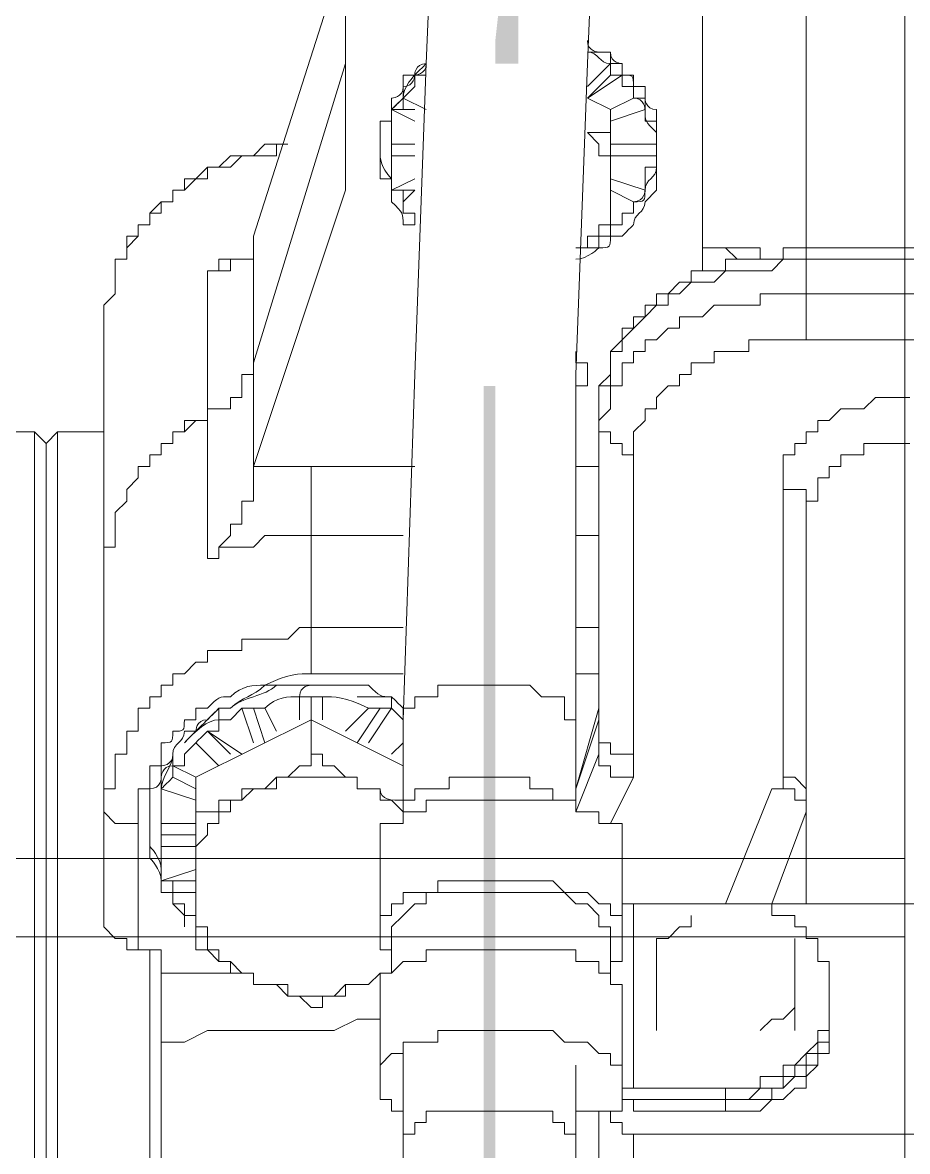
# Model space of a CAD drawing. Header units: millimetres. Extents: x 25083 to 52777, y 24772 to 45779.
# Drawn here: x 49221.9 to 49250.43, y 36919.01 to 36955.42 of the extents above; entities that cross this region are included whole.
import ezdxf

# ---------------------------------------------------------------- set-up
doc = ezdxf.new("R2010")
doc.units = ezdxf.units.MM
doc.layers.add('小车', color=7, linetype='Continuous')
doc.styles.get("Standard").update_dxf_attribs({"font": ''})
doc.styles.get('Standard').set_extended_font_data('SimSun')
doc.dimstyles.new('15', dxfattribs={"dimtxt": 15, "dimasz": 10, "dimexe": 2, "dimexo": 1, "dimgap": 1, "dimtad": 1, "dimdsep": 46, "dimtxsty": 'Standard', "dimcen": 2.5, "dimadec": 0, "dimazin": 0, "dimtfac": 1, "dimtmove": 2, "dimatfit": 3, "dimfxl": 1, "dimtolj": 1, "dimarcsym": 0})

# ---------------------------------------------------------------- blocks, each defined once
blk = doc.blocks.new('zw$D2F4')
h = blk.add_hatch(color=7)
edge = h.paths.add_edge_path(flags=0)
edge.add_spline(control_points=[(347.221, 1052.431), (347.221, 1052.431), (347.221, 1063.201), (347.221, 1063.201), (347.221, 1063.201), (346.849, 1063.201), (346.849, 1063.201), (346.849, 1063.201), (346.849, 1052.431), (346.849, 1052.431), (346.849, 1052.431), (347.221, 1052.431), (347.221, 1052.431), (347.221, 1052.431), (347.221, 1052.431), (347.221, 1052.431)], knot_values=[0, 0, 0, 0, 1, 1, 1, 2, 2, 2, 3, 3, 3, 4, 4, 4, 5, 5, 5, 5], degree=3, periodic=0)
edge = h.paths.add_edge_path(flags=0)
edge.add_spline(control_points=[(347.963, 1073.599), (347.963, 1073.599), (347.963, 1077.684), (347.963, 1077.684), (347.963, 1077.684), (348.335, 1082.883), (348.335, 1082.883), (348.335, 1082.883), (348.335, 1087.711), (348.335, 1087.711), (348.335, 1087.711), (348.706, 1092.167), (348.706, 1092.167), (348.706, 1092.167), (348.706, 1095.88), (348.706, 1095.88), (348.706, 1095.88), (349.077, 1098.851), (349.077, 1098.851), (349.077, 1098.851), (349.077, 1101.451), (349.077, 1101.451), (349.077, 1101.451), (348.335, 1101.451), (348.335, 1101.451), (348.335, 1101.451), (348.335, 1098.851), (348.335, 1098.851), (348.335, 1098.851), (348.335, 1098.851), (348.335, 1098.851), (348.335, 1098.851), (348.335, 1092.167), (348.335, 1092.167), (348.335, 1092.167), (347.963, 1087.711), (347.963, 1087.711), (347.963, 1087.711), (347.592, 1082.883), (347.592, 1082.883), (347.592, 1082.883), (347.592, 1077.684), (347.592, 1077.684), (347.592, 1077.684), (347.221, 1074.342), (347.221, 1074.342), (347.221, 1074.342), (347.221, 1073.599), (347.221, 1073.599), (347.221, 1073.599), (347.963, 1073.599), (347.963, 1073.599), (347.963, 1073.599), (347.963, 1073.599), (347.963, 1073.599)], knot_values=[0, 0, 0, 0, 1, 1, 1, 2, 2, 2, 3, 3, 3, 4, 4, 4, 5, 5, 5, 6, 6, 6, 7, 7, 7, 8, 8, 8, 9, 9, 9, 10, 10, 10, 11, 11, 11, 12, 12, 12, 13, 13, 13, 14, 14, 14, 15, 15, 15, 16, 16, 16, 17, 17, 17, 18, 18, 18, 18], degree=3, periodic=0)
h = blk.add_hatch(color=7)
h.dxf.hatch_style = 2
h.paths.add_polyline_path([(347.221, 1049.461), (347.221, 1052.431), (346.849, 1052.431), (346.849, 1049.461)])
h = blk.add_hatch(color=7)
h.dxf.hatch_style = 2
h.paths.add_polyline_path([(347.221, 1042.033), (347.221, 1049.461), (346.849, 1049.461), (346.849, 1042.033)])
h = blk.add_hatch(color=7)
h.dxf.hatch_style = 2
h.paths.add_polyline_path([(347.221, 1038.691), (347.221, 1042.033), (346.849, 1042.033), (346.849, 1038.691)])
h = blk.add_hatch(color=7)
edge = h.paths.add_edge_path(flags=0)
edge.add_spline(control_points=[(347.221, 991.9), (347.221, 991.9), (347.221, 1002.669), (347.221, 1002.669), (347.221, 1002.669), (346.849, 1002.669), (346.849, 1002.669), (346.849, 1002.669), (346.849, 991.9), (346.849, 991.9), (346.849, 991.9), (347.221, 991.9), (347.221, 991.9), (347.221, 991.9), (347.221, 991.9), (347.221, 991.9)], knot_values=[0, 0, 0, 0, 1, 1, 1, 2, 2, 2, 3, 3, 3, 4, 4, 4, 5, 5, 5, 5], degree=3, periodic=0)
edge = h.paths.add_edge_path(flags=0)
edge.add_spline(control_points=[(347.221, 1013.439), (347.221, 1013.439), (347.221, 1038.691), (347.221, 1038.691), (347.221, 1038.691), (346.849, 1038.691), (346.849, 1038.691), (346.849, 1038.691), (346.849, 1013.439), (346.849, 1013.439), (346.849, 1013.439), (347.221, 1013.439), (347.221, 1013.439), (347.221, 1013.439), (347.221, 1013.439), (347.221, 1013.439)], knot_values=[0, 0, 0, 0, 1, 1, 1, 2, 2, 2, 3, 3, 3, 4, 4, 4, 5, 5, 5, 5], degree=3, periodic=0)
at = {"color": 7, "lineweight": 5}
for points in [[(346.107, 1101.451), (345.735, 1096.252), (345.735, 1089.939), (345.364, 1082.511), (344.993, 1073.599), (344.621, 1063.572), (344.25, 1052.431)], [(349.82, 1052.431), (349.82, 1063.572), (350.192, 1073.599), (350.563, 1082.511), (350.934, 1089.939), (351.306, 1096.252), (351.306, 1101.451)], [(342.393, 1096.623), (342.393, 1069.514)], [(353.905, 1067.657), (353.905, 1080.283)], [(357.247, 1078.798), (357.247, 1064.686)], [(342.393, 1077.312), (339.422, 1068.028)], [(350.934, 1073.97), (350.934, 1073.599), (351.306, 1073.599), (351.306, 1073.227)], [(342.393, 1073.599), (339.422, 1063.944)], [(350.934, 1073.599), (350.192, 1072.856)], [(344.25, 1072.485), (344.621, 1072.856), (344.621, 1073.227), (344.993, 1073.227)], [(350.192, 1072.485), (351.306, 1073.227)], [(350.934, 1073.227), (350.192, 1072.485)], [(351.306, 1073.227), (351.677, 1073.227), (351.677, 1072.856)], [(351.306, 1073.227), (351.306, 1072.856), (351.677, 1072.856), (351.677, 1072.485)], [(351.306, 1073.227), (351.677, 1073.227), (351.677, 1072.856)], [(344.25, 1072.856), (344.25, 1072.485)], [(344.25, 1072.856), (344.25, 1072.485)], [(351.677, 1072.856), (351.677, 1072.485), (352.048, 1072.485), (352.048, 1072.113)], [(351.677, 1072.856), (351.677, 1072.485), (352.048, 1072.485), (352.048, 1072.113)], [(344.993, 1072.113), (344.25, 1072.485)], [(350.192, 1072.485), (350.934, 1072.113)], [(351.677, 1072.485), (350.934, 1072.113)], [(352.42, 1071.371), (352.42, 1071.742), (352.048, 1071.742), (352.048, 1072.485)], [(343.878, 1072.113), (343.878, 1071.742), (343.507, 1071.742), (343.507, 1070.628)], [(343.878, 1072.113), (344.621, 1071.742)], [(344.25, 1072.113), (344.621, 1072.113)], [(350.934, 1068.028), (350.934, 1072.113)], [(350.934, 1071.742), (352.048, 1072.113)], [(352.048, 1072.113), (350.934, 1071.742)], [(352.42, 1070.628), (352.42, 1072.113)], [(350.192, 1071.371), (350.563, 1070.999), (350.563, 1070.628), (350.934, 1070.628), (350.934, 1069.885), (350.934, 1069.514)], [(350.192, 1071.371), (350.934, 1071.371), (350.934, 1070.999)], [(340.536, 1070.999), (339.793, 1070.999), (339.422, 1070.628), (338.679, 1070.628), (338.308, 1070.257), (337.937, 1070.257), (337.565, 1069.885), (337.194, 1069.885), (337.194, 1069.514), (336.823, 1069.514), (336.823, 1069.143), (336.451, 1069.143), (336.08, 1068.771), (336.08, 1068.4), (335.709, 1068.4), (335.709, 1068.028), (335.337, 1068.028), (335.337, 1067.286), (334.966, 1067.286), (334.966, 1066.172), (334.594, 1065.8), (334.594, 1065.058)], [(340.536, 1070.999), (340.165, 1070.999), (340.165, 1070.628), (339.051, 1070.628), (338.679, 1070.257), (337.937, 1070.257), (337.937, 1069.885), (337.565, 1069.885), (337.194, 1069.514), (336.823, 1069.514), (336.823, 1069.143), (336.451, 1069.143), (336.451, 1068.771), (336.08, 1068.771), (336.08, 1068.4), (335.709, 1068.4), (335.709, 1068.028), (335.337, 1067.657), (335.337, 1067.286), (334.966, 1067.286), (334.966, 1066.172), (334.594, 1065.8), (334.594, 1065.058)], [(344.621, 1070.999), (343.878, 1070.999)], [(350.934, 1070.999), (352.42, 1070.999)], [(343.507, 1070.628), (343.507, 1069.885), (343.878, 1069.885), (343.878, 1069.514)], [(344.621, 1070.628), (343.878, 1070.628)], [(343.878, 1070.628), (344.621, 1070.628)], [(350.934, 1070.628), (352.42, 1070.628)], [(352.42, 1070.628), (350.934, 1070.628)], [(352.42, 1070.628), (352.42, 1070.257), (352.048, 1070.257), (352.048, 1069.514)], [(352.048, 1069.143), (352.42, 1069.514), (352.42, 1070.628)], [(344.621, 1069.885), (343.878, 1069.514)], [(352.048, 1069.514), (350.934, 1069.885)], [(352.048, 1069.514), (350.934, 1069.885)], [(339.422, 1060.601), (342.393, 1069.514)], [(344.25, 1069.143), (344.621, 1069.514)], [(344.25, 1069.514), (344.621, 1069.514)], [(350.934, 1069.514), (350.934, 1068.4), (350.563, 1068.4), (350.563, 1068.028), (350.192, 1068.028), (350.192, 1067.657), (349.82, 1067.657)], [(350.934, 1069.514), (351.677, 1069.143)], [(344.621, 1068.4), (344.621, 1068.771), (344.25, 1068.771), (344.25, 1069.143)], [(351.677, 1069.143), (351.677, 1068.771), (351.306, 1068.771), (351.306, 1068.4)], [(351.306, 1068.4), (350.934, 1068.4)], [(339.422, 1068.028), (339.422, 1067.657)], [(349.82, 1067.657), (350.563, 1067.657), (350.563, 1068.028), (350.934, 1068.028)], [(350.934, 1068.028), (350.563, 1068.028), (350.563, 1067.657), (350.192, 1067.657)], [(339.422, 1067.657), (339.422, 1067.286), (338.679, 1067.286), (338.679, 1066.914)], [(339.422, 1067.657), (339.422, 1060.23)], [(357.247, 1067.657), (356.505, 1067.657), (356.505, 1067.286), (354.648, 1067.286), (354.648, 1066.914), (353.534, 1066.914), (353.534, 1066.543), (353.162, 1066.543), (352.791, 1066.172), (352.42, 1066.172), (352.42, 1065.8), (352.048, 1065.8), (352.048, 1065.429), (351.677, 1065.429), (351.677, 1065.058), (351.306, 1065.058), (351.306, 1064.686), (350.934, 1064.315), (350.934, 1063.572), (350.563, 1063.201), (350.563, 1062.829)], [(353.905, 1067.657), (353.905, 1066.914)], [(353.905, 1067.657), (354.648, 1067.657), (355.019, 1067.286), (355.391, 1067.286)], [(353.905, 1067.657), (355.762, 1067.657), (355.762, 1067.286), (356.133, 1067.286)], [(357.247, 1067.657), (363.56, 1067.657)], [(337.937, 1066.914), (338.308, 1066.914), (338.308, 1067.286), (339.051, 1067.286)], [(357.247, 1067.286), (356.505, 1067.286), (356.133, 1066.914), (354.648, 1066.914), (354.276, 1066.543), (353.534, 1066.543), (353.162, 1066.172), (352.791, 1066.172), (352.791, 1065.8), (352.42, 1065.8), (352.048, 1065.429), (351.306, 1064.686), (351.306, 1064.315), (350.934, 1064.315), (350.934, 1063.201), (350.563, 1063.201), (350.563, 1062.829)], [(363.56, 1067.286), (357.247, 1067.286)], [(337.937, 1066.914), (337.937, 1057.63)], [(338.679, 1066.914), (337.937, 1066.914)], [(350.934, 1062.829), (350.934, 1063.201), (351.306, 1063.201), (351.306, 1063.944), (351.677, 1063.944), (351.677, 1064.315), (352.048, 1064.315), (352.048, 1064.686), (352.42, 1064.686), (352.791, 1065.058), (353.162, 1065.058), (353.162, 1065.429), (353.905, 1065.429), (354.276, 1065.8), (355.762, 1065.8), (355.762, 1066.172), (357.247, 1066.172)], [(357.247, 1066.172), (363.56, 1066.172)], [(334.594, 1045.747), (334.594, 1065.058)], [(351.677, 1060.973), (351.677, 1061.715), (352.048, 1062.087), (352.048, 1062.458), (352.42, 1062.458), (352.42, 1062.829), (352.791, 1063.201), (353.162, 1063.201), (353.162, 1063.572), (353.534, 1063.572), (353.534, 1063.944), (354.276, 1063.944), (354.276, 1064.315), (355.391, 1064.315), (355.391, 1064.686), (357.247, 1064.686)], [(363.56, 1064.686), (357.247, 1064.686)], [(350.192, 1063.572), (350.192, 1063.944), (349.82, 1063.944), (349.82, 1064.315)], [(339.422, 1063.944), (339.422, 1063.572), (339.051, 1063.572), (339.051, 1062.829), (338.679, 1062.829), (338.679, 1062.458), (338.308, 1062.458), (337.937, 1062.458), (337.937, 1062.087)], [(339.051, 1063.201), (339.051, 1063.572), (339.422, 1063.572), (339.422, 1063.944)], [(349.82, 1062.829), (349.82, 1063.201), (350.192, 1063.201), (350.192, 1063.572)], [(338.679, 1062.829), (339.051, 1062.829), (339.051, 1063.201)], [(337.937, 1062.087), (337.937, 1062.458), (338.679, 1062.458), (338.679, 1062.829)], [(350.563, 1052.06), (350.563, 1062.829)], [(350.563, 1061.715), (350.563, 1062.087), (350.934, 1062.458), (350.934, 1062.829)], [(356.505, 1059.859), (356.505, 1060.973), (356.876, 1060.973), (356.876, 1061.344), (357.247, 1061.344), (357.247, 1061.715), (357.619, 1061.715), (357.619, 1062.087), (357.99, 1062.087), (358.361, 1062.458), (359.104, 1062.458), (359.476, 1062.829), (360.59, 1062.829)], [(336.451, 1061.344), (336.823, 1061.344), (336.823, 1061.715), (337.194, 1061.715), (337.565, 1062.087), (337.937, 1062.087)], [(337.937, 1062.087), (337.194, 1062.087), (337.194, 1061.715), (336.823, 1061.715), (336.823, 1061.344), (336.451, 1061.344)], [(330.881, 1061.715), (332.366, 1061.715)], [(332.738, 1061.344), (332.366, 1061.715)], [(332.366, 925.798), (332.366, 1061.715)], [(332.738, 1061.344), (333.109, 1061.715)], [(333.109, 1061.715), (333.109, 925.798)], [(334.594, 1061.715), (333.109, 1061.715)], [(351.677, 1060.973), (351.306, 1060.973), (351.306, 1061.344), (350.934, 1061.344), (350.934, 1061.715), (350.563, 1061.715)], [(332.738, 1061.344), (332.738, 926.169)], [(336.451, 1061.344), (336.451, 1060.973), (336.08, 1060.973), (336.08, 1060.601), (335.709, 1060.601), (335.709, 1060.23), (335.337, 1059.859), (335.337, 1059.487), (334.966, 1059.116), (334.966, 1058.373), (334.966, 1058.002), (334.594, 1058.002), (334.594, 1057.259)], [(334.966, 1058.744), (334.966, 1059.116), (335.337, 1059.487), (335.337, 1059.859), (335.709, 1060.23), (335.709, 1060.601), (336.08, 1060.601), (336.08, 1060.973), (336.451, 1060.973), (336.451, 1061.344)], [(357.247, 1059.116), (357.247, 1059.487), (357.619, 1059.487), (357.619, 1060.23), (357.99, 1060.23), (357.99, 1060.601), (358.361, 1060.601), (358.361, 1060.973), (359.104, 1060.973), (359.104, 1061.344), (360.59, 1061.344)], [(351.677, 1060.973), (351.677, 1051.317)], [(341.279, 1060.601), (341.279, 1053.917)], [(341.279, 1060.601), (344.621, 1060.601)], [(349.82, 1060.601), (350.563, 1060.601)], [(337.937, 1057.63), (338.308, 1057.63), (338.308, 1058.002), (338.679, 1058.373), (338.679, 1058.744), (339.051, 1058.744), (339.051, 1059.487), (339.422, 1059.487), (339.422, 1059.859), (339.422, 1060.23)], [(356.505, 1050.575), (356.505, 1059.859)], [(357.247, 1059.116), (357.247, 1059.859), (356.876, 1059.859), (356.505, 1059.859)], [(357.247, 1059.116), (357.247, 1046.49)], [(334.594, 1057.259), (334.594, 1058.002), (334.966, 1058.002), (334.966, 1058.744)], [(341.279, 1058.373), (339.793, 1058.373), (339.422, 1058.002), (338.308, 1058.002), (338.308, 1057.63), (337.937, 1057.63)], [(344.25, 1058.373), (341.279, 1058.373)], [(350.563, 1058.373), (349.82, 1058.373)], [(334.594, 1049.461), (334.594, 1050.203), (334.966, 1050.203), (334.966, 1051.317), (335.337, 1051.317), (335.337, 1052.06), (335.709, 1052.06), (335.709, 1052.803), (336.08, 1052.803), (336.08, 1053.174), (336.451, 1053.174), (336.451, 1053.545), (336.823, 1053.545), (336.823, 1053.917), (337.194, 1053.917), (337.565, 1054.288), (337.937, 1054.288), (337.937, 1054.66), (339.051, 1054.66), (339.051, 1055.031), (340.536, 1055.031), (340.908, 1055.402), (341.279, 1055.402)], [(341.279, 1055.402), (344.25, 1055.402)], [(349.82, 1055.402), (350.563, 1055.402)], [(344.25, 1053.917), (341.279, 1053.917)], [(350.563, 1053.917), (349.82, 1053.917)], [(344.25, 1052.431), (344.25, 1052.803), (344.621, 1052.803), (344.621, 1053.174), (344.993, 1053.174), (345.364, 1053.174), (345.364, 1053.545), (346.849, 1053.545)], [(346.849, 1053.545), (348.335, 1053.545), (348.706, 1053.174), (349.077, 1053.174), (349.449, 1053.174), (349.449, 1052.431), (349.82, 1052.431)], [(340.908, 1052.431), (340.908, 1053.174)], [(341.279, 1051.317), (341.279, 1053.174)], [(341.65, 1052.431), (341.65, 1053.174)], [(343.878, 1052.803), (343.878, 1053.174), (342.764, 1053.174)], [(343.878, 1053.174), (342.764, 1053.174)], [(337.194, 1052.431), (337.565, 1052.431), (337.565, 1052.803), (337.937, 1052.803)], [(337.937, 1052.06), (338.308, 1052.06), (338.308, 1052.431), (338.679, 1052.431), (339.051, 1052.803)], [(338.308, 1052.431), (338.308, 1052.803)], [(339.051, 1052.803), (339.422, 1051.689)], [(339.422, 1052.803), (339.793, 1051.689)], [(340.165, 1052.06), (339.793, 1052.803)], [(343.136, 1052.803), (342.393, 1052.06)], [(343.507, 1052.803), (342.764, 1051.689)], [(343.136, 1051.689), (343.878, 1052.803)], [(349.82, 1050.203), (350.563, 1052.803)], [(350.563, 1052.431), (350.563, 1052.803)], [(350.563, 1052.431), (350.563, 1052.803)], [(341.279, 1052.431), (337.565, 1050.575)], [(341.279, 1052.431), (344.25, 1050.946)], [(344.25, 1052.431), (344.25, 1051.317)], [(349.82, 1049.832), (349.82, 1052.431)], [(349.82, 1050.203), (350.563, 1052.431)], [(350.563, 1051.317), (350.563, 1052.431)], [(350.563, 1052.06), (350.563, 1052.431)], [(337.937, 1052.06), (338.679, 1051.317)], [(339.051, 1051.317), (337.937, 1052.06)], [(350.563, 1052.06), (350.563, 1051.689), (350.934, 1051.689), (350.934, 1051.317), (351.306, 1051.317), (351.677, 1051.317)], [(350.563, 1052.06), (350.563, 1051.317)], [(336.823, 1050.946), (337.194, 1050.946), (337.194, 1051.317), (337.565, 1051.689)], [(337.565, 1051.689), (338.308, 1050.946)], [(344.25, 1051.689), (343.878, 1051.317)], [(336.08, 1050.203), (336.08, 1050.946), (336.451, 1050.946), (336.451, 1051.317)], [(339.422, 1050.203), (339.793, 1050.203), (340.165, 1050.575), (340.536, 1050.575), (340.908, 1050.946), (341.279, 1050.946), (341.279, 1051.317)], [(341.279, 1051.317), (341.65, 1051.317), (341.65, 1050.946), (342.022, 1050.946), (342.393, 1050.575), (342.764, 1050.575), (342.764, 1050.203), (343.507, 1050.203)], [(344.25, 1051.317), (344.25, 1049.461)], [(350.563, 1051.317), (349.82, 1049.461)], [(350.563, 1051.317), (349.82, 1049.461)], [(350.563, 1051.317), (350.563, 1050.946), (350.934, 1050.946), (350.934, 1050.575), (351.306, 1050.575), (351.677, 1050.575)], [(351.677, 1050.575), (351.677, 1051.317)], [(337.565, 1050.575), (336.823, 1050.946)], [(336.451, 1050.575), (336.451, 1049.832)], [(336.823, 1050.575), (337.565, 1050.203)], [(337.565, 1045.376), (337.565, 1050.575)], [(339.422, 1050.203), (340.165, 1050.203), (340.165, 1050.575), (342.022, 1050.575), (342.393, 1050.575), (342.764, 1050.575), (342.764, 1050.203), (343.507, 1050.203)], [(344.25, 1049.461), (344.25, 1049.832), (344.621, 1049.832), (344.621, 1050.203), (344.993, 1050.203), (345.364, 1050.203), (345.735, 1050.203), (345.735, 1050.575), (346.849, 1050.575)], [(346.849, 1050.575), (348.335, 1050.575), (348.335, 1050.203), (349.077, 1050.203), (349.077, 1049.832), (349.449, 1049.832)], [(350.934, 1049.089), (351.677, 1050.575)], [(356.505, 1050.575), (356.505, 1050.203), (356.133, 1050.203)], [(356.505, 1050.575), (356.876, 1050.575), (357.247, 1050.203), (357.247, 1049.832)], [(335.709, 1049.089), (335.709, 1050.203), (336.08, 1050.203)], [(336.451, 1050.203), (337.565, 1049.832)], [(337.565, 1049.461), (338.308, 1049.461), (338.308, 1049.832), (339.051, 1049.832), (339.051, 1050.203), (339.422, 1050.203)], [(337.565, 1047.232), (337.565, 1048.346), (337.937, 1048.718), (337.937, 1049.089), (338.308, 1049.089), (338.308, 1049.461), (338.679, 1049.461), (338.679, 1049.832), (339.051, 1049.832), (339.422, 1050.203)], [(343.507, 1050.203), (343.507, 1049.832), (343.878, 1049.832), (344.25, 1049.461)], [(356.133, 1050.203), (354.648, 1046.49)], [(356.876, 1049.832), (356.876, 1050.203), (356.133, 1050.203)], [(349.82, 1049.832), (345.364, 1049.832), (344.993, 1049.832), (344.993, 1049.461), (344.25, 1049.461)], [(351.306, 1048.346), (351.306, 1049.089), (350.563, 1049.089), (350.563, 1049.461), (349.82, 1049.461), (349.82, 1049.832)], [(357.247, 1049.461), (357.247, 1049.832), (356.876, 1049.832)], [(357.247, 1049.461), (357.247, 1049.832)], [(335.709, 1049.089), (334.966, 1049.089), (334.594, 1049.461)], [(344.25, 1049.461), (344.25, 1049.089), (343.507, 1049.089), (343.507, 1048.346)], [(356.133, 1046.49), (357.247, 1049.461)], [(357.247, 1046.49), (357.247, 1049.461)], [(335.709, 1049.089), (335.709, 1045.004)], [(337.565, 1049.089), (336.451, 1049.089)], [(336.451, 1048.718), (337.565, 1048.718)], [(337.565, 1048.346), (336.451, 1048.346)], [(336.451, 1047.232), (336.451, 1048.346)], [(343.507, 1048.346), (343.507, 1045.747)], [(351.306, 1047.604), (351.306, 1048.346)], [(351.306, 1048.346), (351.306, 1045.376)], [(337.565, 1047.604), (336.451, 1047.232)], [(351.306, 1047.604), (351.306, 1044.633)], [(336.823, 1047.232), (337.565, 1047.232)], [(339.422, 1044.261), (338.679, 1044.261), (338.679, 1044.633), (338.308, 1044.633), (338.308, 1045.004), (337.937, 1045.004), (337.937, 1045.747), (337.565, 1045.747), (337.565, 1046.118), (337.565, 1047.232)], [(351.306, 1045.376), (351.306, 1046.118), (350.934, 1046.118), (350.934, 1046.49), (350.563, 1046.49), (350.192, 1046.861), (349.449, 1046.861), (349.077, 1047.232), (345.364, 1047.232), (345.364, 1046.861), (344.25, 1046.861), (344.25, 1046.49), (343.878, 1046.49), (343.878, 1046.118), (343.507, 1046.118), (343.507, 1045.747)], [(336.823, 1046.861), (337.565, 1046.861)], [(337.565, 1046.118), (337.194, 1046.118), (337.194, 1046.49), (336.823, 1046.49), (336.823, 1046.861)], [(336.823, 1046.861), (336.823, 1046.49), (337.194, 1046.118), (337.194, 1045.747)], [(350.934, 1045.376), (350.934, 1045.747), (350.563, 1045.747), (350.563, 1046.118), (350.192, 1046.49), (349.82, 1046.49), (349.449, 1046.861), (349.077, 1046.861), (344.993, 1046.861), (344.993, 1046.49), (344.621, 1046.49), (344.25, 1046.118)], [(351.677, 1046.49), (351.306, 1046.49)], [(351.677, 1046.49), (351.677, 1040.548)], [(354.648, 1046.49), (351.677, 1046.49)], [(357.99, 1043.519), (357.99, 1044.633), (357.619, 1044.633), (357.619, 1045.376), (357.247, 1045.376), (357.247, 1045.747), (356.876, 1045.747), (356.876, 1046.118), (356.133, 1046.118), (356.133, 1046.49), (354.648, 1046.49)], [(355.019, 1046.49), (361.704, 1046.49)], [(344.25, 1046.118), (343.878, 1045.747)], [(353.534, 1046.118), (353.534, 1045.747), (353.162, 1045.747), (352.791, 1045.376), (352.42, 1045.376)], [(335.709, 1045.004), (335.337, 1045.004), (335.337, 1045.376), (334.966, 1045.376), (334.594, 1045.747)], [(343.507, 1045.747), (343.507, 1045.004), (343.878, 1045.004), (343.878, 1044.633)], [(343.878, 1045.747), (343.878, 1044.261)], [(339.422, 1044.261), (339.051, 1044.261), (338.679, 1044.633), (338.308, 1044.633), (337.937, 1045.004), (337.565, 1045.004), (337.565, 1045.376)], [(350.934, 1044.633), (350.934, 1045.376)], [(350.934, 1045.376), (350.934, 1044.261)], [(351.306, 1044.633), (351.306, 1045.376)], [(352.42, 1042.405), (352.42, 1045.376)], [(356.876, 1042.405), (356.876, 1045.376)], [(335.709, 1045.004), (336.451, 1045.004)], [(336.08, 925.798), (336.08, 1045.004)], [(336.451, 961.448), (336.451, 1045.004)], [(336.451, 1045.004), (336.451, 961.077)], [(351.306, 1043.519), (351.306, 1043.89), (350.934, 1043.89), (350.934, 1044.261), (350.563, 1044.261), (350.563, 1044.633), (349.82, 1044.633), (349.82, 1045.004), (349.077, 1045.004), (344.993, 1045.004), (344.993, 1044.633), (344.25, 1044.633), (343.878, 1044.261), (343.507, 1044.261), (343.507, 1043.519)], [(350.934, 1044.633), (350.934, 1044.261)], [(350.934, 1044.633), (350.934, 1044.261)], [(350.934, 1044.633), (351.306, 1044.633)], [(339.051, 1044.261), (336.451, 1044.261)], [(341.279, 1043.147), (340.908, 1043.519), (340.536, 1043.519), (340.165, 1043.89), (339.422, 1043.89), (339.422, 1044.261)], [(343.507, 1044.261), (343.136, 1043.89), (342.393, 1043.89), (342.022, 1043.519), (340.536, 1043.519), (340.536, 1043.89), (339.422, 1043.89), (339.422, 1044.261)], [(343.507, 1044.261), (343.136, 1043.89), (342.393, 1043.89), (342.393, 1043.519), (341.65, 1043.519), (341.65, 1043.147), (341.279, 1043.147)], [(343.507, 1043.519), (343.507, 1040.919)], [(351.306, 1042.405), (351.306, 1043.519)], [(351.306, 1040.548), (351.306, 1043.519)], [(357.99, 1043.147), (357.99, 1043.519)], [(354.648, 1040.548), (355.762, 1040.548), (355.762, 1040.919), (356.505, 1040.919), (356.505, 1041.291), (356.876, 1041.291), (357.247, 1041.662), (357.619, 1042.033), (357.619, 1042.405), (357.99, 1042.405), (357.99, 1043.147)], [(355.762, 1042.405), (356.133, 1042.776), (356.505, 1042.776), (356.876, 1043.147)], [(357.99, 1042.776), (357.99, 1043.147)], [(336.451, 1042.033), (337.194, 1042.033), (337.937, 1042.405), (342.022, 1042.405), (342.764, 1042.776), (343.507, 1042.776)], [(354.648, 1039.805), (355.762, 1039.805), (356.133, 1040.177), (356.505, 1040.177), (356.876, 1040.548), (357.247, 1040.548), (357.247, 1040.919), (357.619, 1041.291), (357.619, 1041.662), (357.99, 1041.662), (357.99, 1042.776)], [(354.648, 1040.177), (355.391, 1040.177), (355.762, 1040.548), (356.505, 1040.548), (356.505, 1040.919), (356.876, 1040.919), (356.876, 1041.291), (357.247, 1041.291), (357.247, 1041.662), (357.619, 1041.662), (357.619, 1042.033), (357.99, 1042.033), (357.99, 1042.776)], [(354.648, 1040.177), (356.133, 1040.177), (356.133, 1040.548), (356.505, 1040.548), (356.876, 1040.919), (357.247, 1040.919), (357.247, 1041.291), (357.619, 1041.291), (357.619, 1042.033), (357.99, 1042.033), (357.99, 1042.776)], [(349.82, 1042.033), (349.449, 1042.033), (349.077, 1042.405), (345.364, 1042.405), (345.364, 1042.033), (344.25, 1042.033)], [(351.306, 1039.805), (351.306, 1042.405)], [(344.25, 1042.033), (344.25, 1041.662), (343.878, 1041.662), (343.507, 1041.291), (343.507, 1040.919)], [(344.25, 1042.033), (344.25, 1038.691)], [(351.306, 1040.548), (351.306, 1041.291), (350.934, 1041.291), (350.934, 1041.662), (350.563, 1041.662), (350.192, 1042.033), (349.82, 1042.033)], [(349.82, 1038.691), (349.82, 1041.291)], [(349.82, 1041.291), (349.82, 1040.548)], [(343.507, 1040.919), (343.507, 1040.177), (343.878, 1040.177), (343.878, 1039.805), (344.25, 1039.805)], [(349.82, 1040.548), (349.82, 1039.805)], [(351.306, 1039.805), (351.306, 1040.548)], [(351.677, 1040.548), (351.306, 1040.548)], [(354.648, 1040.548), (351.677, 1040.548)], [(354.648, 1040.177), (354.648, 1040.548)], [(351.306, 1040.177), (351.677, 1040.177)], [(354.648, 1040.177), (351.306, 1040.177)], [(351.306, 1040.177), (354.648, 1040.177)], [(351.677, 1040.177), (351.677, 1039.805)], [(354.648, 1039.805), (354.648, 1040.177)], [(344.25, 1038.691), (344.25, 1039.062), (344.621, 1039.062), (344.621, 1039.434), (344.993, 1039.434), (344.993, 1039.805), (345.364, 1039.805), (346.849, 1039.805)], [(346.849, 1039.805), (349.077, 1039.805), (349.077, 1039.434), (349.449, 1039.434), (349.449, 1039.062), (349.82, 1039.062), (349.82, 1038.691)], [(349.82, 1039.062), (349.82, 1039.805)], [(349.82, 1039.062), (349.82, 1039.805)], [(349.82, 1039.805), (351.306, 1039.805)], [(350.563, 1039.805), (350.563, 1031.635)], [(351.677, 1039.062), (351.306, 1039.062), (351.306, 1039.434), (350.934, 1039.434), (350.934, 1039.805), (350.563, 1039.805)], [(351.677, 1039.805), (354.648, 1039.805)], [(344.25, 1038.691), (344.25, 1039.062)], [(351.677, 1039.062), (351.677, 1030.893)], [(351.677, 1039.062), (363.189, 1039.062)], [(344.25, 1038.691), (344.25, 991.9)], [(344.25, 1037.948), (344.25, 1038.691)], [(349.82, 991.9), (349.82, 1038.691)]]:
    blk.add_lwpolyline(points, dxfattribs=at)
for points in [[(350.563, 1073.97), (350.563, 1073.97), (350.192, 1073.97), (350.192, 1074.342)], [(350.934, 1073.599), (350.563, 1073.599), (350.563, 1073.97), (350.192, 1073.97)], [(350.563, 1073.97), (350.192, 1073.97), (350.192, 1073.97), (350.192, 1073.97)], [(350.563, 1073.97), (350.563, 1073.97), (350.563, 1073.97), (350.563, 1073.97)], [(350.934, 1073.97), (350.934, 1073.97), (350.934, 1073.97), (350.563, 1073.97)], [(350.563, 1073.97), (350.563, 1073.97), (350.563, 1073.97), (350.563, 1073.97)], [(350.934, 1073.97), (350.934, 1073.97), (350.563, 1073.97), (350.563, 1073.97)], [(350.934, 1073.97), (350.563, 1073.97), (350.563, 1073.97), (350.563, 1073.97)], [(351.306, 1073.599), (351.306, 1073.599), (350.934, 1073.599), (350.934, 1073.97)], [(350.934, 1073.599), (350.934, 1073.599), (350.934, 1073.599), (350.934, 1073.97)], [(344.993, 1073.599), (344.993, 1073.227), (344.621, 1073.227), (344.621, 1073.227)], [(344.993, 1073.599), (344.621, 1073.227), (344.621, 1073.227), (344.621, 1073.227)], [(344.993, 1073.599), (344.621, 1073.599), (344.621, 1073.227), (344.621, 1073.227)], [(350.934, 1073.227), (350.934, 1073.599), (350.934, 1073.599), (350.934, 1073.599)], [(351.306, 1073.227), (351.306, 1073.227), (351.306, 1073.599), (351.306, 1073.599)], [(344.621, 1073.227), (344.621, 1073.227), (344.25, 1072.856), (344.25, 1072.485)], [(344.621, 1073.227), (344.621, 1073.227), (344.621, 1072.856), (344.25, 1072.856)], [(344.621, 1073.227), (344.621, 1073.227), (344.621, 1073.227), (344.25, 1073.227)], [(344.25, 1073.227), (344.25, 1072.856), (344.25, 1072.856), (344.25, 1072.856)], [(344.993, 1073.227), (344.993, 1073.227), (344.621, 1073.227), (344.621, 1073.227)], [(344.621, 1073.227), (344.621, 1073.227), (344.621, 1073.227), (344.621, 1073.227)], [(344.621, 1073.227), (344.621, 1073.227), (344.621, 1073.227), (344.621, 1073.227)], [(344.621, 1073.227), (344.621, 1073.227), (344.621, 1073.227), (344.621, 1073.227)], [(351.306, 1073.227), (351.306, 1073.227), (350.934, 1073.227), (350.934, 1073.227)], [(351.677, 1072.856), (351.677, 1073.227), (351.677, 1073.227), (351.306, 1073.227)], [(351.306, 1073.227), (351.306, 1073.227), (351.306, 1073.227), (351.306, 1073.227)], [(351.306, 1073.227), (351.306, 1073.227), (351.306, 1073.227), (351.306, 1073.227)], [(351.306, 1073.227), (351.306, 1073.227), (351.306, 1073.227), (351.306, 1073.227)], [(351.306, 1073.227), (351.306, 1073.227), (351.306, 1073.227), (351.306, 1073.227)], [(351.306, 1073.227), (351.306, 1073.227), (351.306, 1073.227), (351.306, 1073.227)], [(351.306, 1073.227), (351.306, 1073.227), (351.306, 1073.227), (351.306, 1073.227)], [(351.306, 1073.227), (351.306, 1073.227), (351.306, 1073.227), (351.306, 1073.227)], [(344.25, 1072.856), (344.25, 1072.485), (343.878, 1072.485), (343.878, 1072.485)], [(344.25, 1072.856), (344.25, 1072.856), (344.25, 1072.856), (344.25, 1072.856)], [(344.25, 1072.856), (344.25, 1072.856), (344.25, 1072.856), (344.25, 1072.856)], [(344.25, 1072.856), (344.25, 1072.856), (344.25, 1072.856), (344.25, 1072.856)], [(344.25, 1072.856), (344.25, 1072.856), (344.25, 1072.856), (344.25, 1072.856)], [(344.25, 1072.856), (344.25, 1072.856), (344.25, 1072.856), (344.25, 1072.856)], [(344.25, 1072.856), (344.25, 1072.856), (344.25, 1072.856), (344.25, 1072.485)], [(344.25, 1072.856), (344.25, 1072.856), (344.25, 1072.856), (344.25, 1072.856)], [(344.25, 1072.856), (344.25, 1072.856), (344.25, 1072.485), (344.25, 1072.485)], [(351.677, 1072.856), (351.677, 1072.856), (351.677, 1072.856), (351.677, 1072.856)], [(352.048, 1072.856), (352.048, 1072.856), (351.677, 1072.856), (351.677, 1072.856)], [(351.677, 1072.856), (351.677, 1072.856), (351.677, 1072.856), (351.677, 1072.856)], [(351.677, 1072.856), (351.677, 1072.856), (351.677, 1072.856), (351.677, 1072.856)], [(351.677, 1072.856), (351.677, 1072.856), (351.677, 1072.856), (351.677, 1072.856)], [(351.677, 1072.856), (351.677, 1072.856), (351.677, 1072.856), (351.677, 1072.856)], [(351.677, 1072.856), (351.677, 1072.856), (351.677, 1072.856), (351.677, 1072.856)], [(351.677, 1072.856), (351.677, 1072.856), (351.677, 1072.856), (351.677, 1072.856)], [(351.677, 1072.856), (351.677, 1072.856), (351.677, 1072.856), (351.677, 1072.856)], [(351.677, 1072.856), (351.677, 1072.856), (351.677, 1072.856), (351.677, 1072.856)], [(351.677, 1072.856), (351.677, 1072.856), (351.677, 1072.856), (351.677, 1072.856)], [(352.048, 1072.856), (352.048, 1072.856), (352.048, 1072.856), (352.048, 1072.856)], [(352.048, 1072.856), (352.048, 1072.856), (352.048, 1072.856), (352.048, 1072.856)], [(352.048, 1072.485), (352.048, 1072.485), (352.048, 1072.485), (352.048, 1072.856)], [(343.878, 1072.485), (343.878, 1072.485), (343.878, 1072.485), (343.878, 1072.113)], [(344.25, 1072.485), (344.25, 1072.485), (343.878, 1072.113), (343.878, 1072.113)], [(344.25, 1072.485), (344.25, 1072.485), (344.25, 1072.485), (343.878, 1072.113)], [(343.878, 1072.485), (343.878, 1072.485), (343.878, 1072.485), (343.878, 1072.485)], [(343.878, 1072.485), (343.878, 1072.485), (343.878, 1072.485), (343.878, 1072.113)], [(344.25, 1072.485), (344.25, 1072.485), (344.25, 1072.485), (344.25, 1072.485)], [(344.25, 1072.485), (344.25, 1072.485), (344.25, 1072.113), (344.25, 1072.113)], [(352.048, 1072.113), (352.048, 1072.113), (352.048, 1072.485), (351.677, 1072.485)], [(352.048, 1072.485), (352.048, 1072.485), (352.048, 1072.485), (352.048, 1072.485)], [(352.42, 1072.113), (352.048, 1072.113), (352.048, 1072.485), (352.048, 1072.485)], [(352.048, 1072.485), (352.048, 1072.485), (352.048, 1072.485), (352.048, 1072.485)], [(344.25, 1072.113), (344.25, 1072.113), (344.25, 1072.113), (343.878, 1072.113)], [(343.878, 1072.113), (343.878, 1072.113), (343.878, 1072.113), (343.878, 1072.113)], [(343.878, 1072.113), (343.878, 1072.113), (343.878, 1072.113), (343.878, 1072.113)], [(343.878, 1072.113), (343.878, 1071.742), (343.878, 1071.371), (343.878, 1071.371)], [(343.878, 1072.113), (343.878, 1072.113), (343.878, 1072.113), (343.878, 1072.113)], [(343.878, 1072.113), (343.878, 1072.113), (343.878, 1072.113), (343.878, 1072.113)], [(343.878, 1072.113), (343.878, 1072.113), (343.878, 1072.113), (343.878, 1072.113)], [(343.878, 1072.113), (343.878, 1072.113), (343.878, 1072.113), (343.878, 1072.113)], [(343.878, 1072.113), (343.878, 1072.113), (343.878, 1072.113), (343.878, 1072.113)], [(343.878, 1072.113), (343.878, 1072.113), (343.878, 1072.113), (343.878, 1072.113)], [(343.878, 1072.113), (343.878, 1072.113), (343.878, 1072.113), (343.878, 1072.113)], [(343.878, 1072.113), (343.878, 1071.742), (343.878, 1071.742), (343.878, 1071.371)], [(343.878, 1072.113), (343.878, 1071.742), (343.878, 1071.742), (343.878, 1071.371)], [(343.878, 1072.113), (343.878, 1072.113), (343.878, 1072.113), (343.878, 1072.113)], [(343.878, 1072.113), (343.878, 1072.113), (343.878, 1071.742), (343.878, 1071.371)], [(352.048, 1072.113), (352.048, 1072.113), (352.048, 1072.113), (352.048, 1072.113)], [(352.42, 1071.371), (352.048, 1071.742), (352.048, 1071.742), (352.048, 1072.113)], [(352.048, 1072.113), (352.048, 1072.113), (352.048, 1072.113), (352.048, 1072.113)], [(352.048, 1072.113), (352.048, 1072.113), (352.048, 1072.113), (352.048, 1072.113)], [(352.048, 1072.113), (352.048, 1072.113), (352.048, 1072.113), (352.048, 1072.113)], [(352.048, 1072.113), (352.048, 1072.113), (352.048, 1072.113), (352.048, 1072.113)], [(352.048, 1072.113), (352.048, 1072.113), (352.048, 1072.113), (352.048, 1072.113)], [(352.048, 1072.113), (352.048, 1072.113), (352.048, 1072.113), (352.048, 1072.113)], [(352.048, 1072.113), (352.048, 1072.113), (352.048, 1072.113), (352.048, 1072.113)], [(352.048, 1072.113), (352.048, 1072.113), (352.048, 1072.113), (352.048, 1072.113)], [(352.048, 1072.113), (352.048, 1072.113), (352.048, 1072.113), (352.048, 1072.113)], [(352.048, 1072.113), (352.048, 1072.113), (352.048, 1072.113), (352.048, 1072.113)], [(352.42, 1071.371), (352.048, 1071.742), (352.048, 1071.742), (352.048, 1072.113)], [(352.42, 1071.371), (352.048, 1071.742), (352.048, 1071.742), (352.048, 1072.113)], [(352.42, 1072.113), (352.42, 1072.113), (352.42, 1072.113), (352.42, 1072.113)], [(352.42, 1072.113), (352.42, 1072.113), (352.42, 1072.113), (352.42, 1072.113)], [(343.878, 1071.371), (343.878, 1071.371), (343.878, 1071.371), (343.878, 1071.371)], [(343.878, 1071.371), (343.878, 1071.371), (343.878, 1071.371), (343.878, 1071.371)], [(343.878, 1071.371), (343.878, 1071.371), (343.878, 1071.371), (343.878, 1071.371)], [(343.878, 1071.371), (343.878, 1071.371), (343.878, 1071.371), (343.878, 1071.371)], [(343.878, 1071.371), (343.878, 1071.371), (343.878, 1071.371), (343.878, 1071.371)], [(343.878, 1071.371), (343.878, 1071.371), (343.878, 1071.371), (343.878, 1071.371)], [(343.878, 1071.371), (343.878, 1071.371), (343.878, 1071.371), (343.878, 1071.371)], [(343.878, 1071.371), (343.878, 1071.371), (343.878, 1071.371), (343.878, 1071.371)], [(343.878, 1071.371), (343.878, 1071.371), (343.878, 1071.371), (343.878, 1071.371)], [(343.878, 1071.371), (343.878, 1071.371), (343.878, 1070.999), (343.878, 1070.999)], [(343.878, 1071.371), (343.878, 1071.371), (343.878, 1070.999), (343.878, 1070.999)], [(343.878, 1071.371), (343.878, 1070.999), (343.878, 1070.999), (343.878, 1070.999)], [(343.878, 1071.371), (343.878, 1071.371), (343.878, 1071.371), (343.878, 1071.371)], [(343.878, 1071.371), (343.878, 1071.371), (343.878, 1071.371), (343.878, 1071.371)], [(352.42, 1070.999), (352.42, 1070.999), (352.42, 1071.371), (352.42, 1071.371)], [(352.42, 1071.371), (352.42, 1071.371), (352.42, 1071.371), (352.42, 1071.371)], [(352.42, 1071.371), (352.42, 1071.371), (352.42, 1071.371), (352.42, 1071.371)], [(352.42, 1071.371), (352.42, 1071.371), (352.42, 1071.371), (352.42, 1071.371)], [(352.42, 1071.371), (352.42, 1071.371), (352.42, 1071.371), (352.42, 1071.371)], [(352.42, 1071.371), (352.42, 1071.371), (352.42, 1071.371), (352.42, 1071.371)], [(352.42, 1071.371), (352.42, 1071.371), (352.42, 1071.371), (352.42, 1071.371)], [(352.42, 1071.371), (352.42, 1071.371), (352.42, 1071.371), (352.42, 1071.371)], [(352.42, 1071.371), (352.42, 1071.371), (352.42, 1071.371), (352.42, 1071.371)], [(352.42, 1071.371), (352.42, 1071.371), (352.42, 1071.371), (352.42, 1071.371)], [(352.42, 1070.999), (352.42, 1070.999), (352.42, 1071.371), (352.42, 1071.371)], [(352.42, 1070.999), (352.42, 1070.999), (352.42, 1071.371), (352.42, 1071.371)], [(352.42, 1071.371), (352.42, 1071.371), (352.42, 1071.371), (352.42, 1071.371)], [(352.42, 1071.371), (352.42, 1071.371), (352.42, 1071.371), (352.42, 1071.371)], [(352.42, 1071.371), (352.42, 1071.371), (352.42, 1071.371), (352.42, 1071.371)], [(343.878, 1070.999), (343.878, 1070.999), (343.878, 1070.999), (343.878, 1070.999)], [(343.878, 1070.999), (343.878, 1070.999), (343.878, 1070.999), (343.878, 1070.999)], [(343.878, 1070.999), (343.878, 1070.999), (343.878, 1070.999), (343.878, 1070.628)], [(352.42, 1070.628), (352.42, 1070.999), (352.42, 1070.999), (352.42, 1070.999)], [(352.42, 1070.999), (352.42, 1070.999), (352.42, 1070.999), (352.42, 1070.999)], [(352.42, 1070.999), (352.42, 1070.999), (352.42, 1070.999), (352.42, 1070.999)], [(343.507, 1070.628), (343.507, 1070.628), (343.507, 1070.257), (343.878, 1069.885)], [(343.878, 1070.628), (343.878, 1070.628), (343.878, 1070.628), (343.878, 1070.628)], [(343.878, 1070.628), (343.878, 1070.257), (343.878, 1070.257), (343.878, 1069.885)], [(343.878, 1070.628), (343.878, 1070.628), (343.878, 1070.628), (343.878, 1070.628)], [(352.42, 1070.628), (352.42, 1070.628), (352.42, 1070.628), (352.42, 1070.628)], [(352.42, 1070.257), (352.42, 1070.257), (352.42, 1070.628), (352.42, 1070.628)], [(352.048, 1069.514), (352.048, 1069.885), (352.42, 1069.885), (352.42, 1070.257)], [(343.878, 1069.885), (343.878, 1069.885), (343.878, 1069.514), (343.878, 1069.514)], [(343.878, 1069.885), (343.878, 1069.885), (343.878, 1069.514), (343.878, 1069.514)], [(343.878, 1069.885), (343.878, 1069.885), (343.878, 1069.885), (343.878, 1069.885)], [(343.878, 1069.514), (344.25, 1069.514), (344.25, 1069.514), (344.25, 1069.514)], [(343.878, 1069.514), (343.878, 1069.143), (343.878, 1069.143), (343.878, 1069.143)], [(343.878, 1069.514), (343.878, 1069.514), (344.25, 1069.514), (344.25, 1069.514)], [(343.878, 1069.514), (343.878, 1069.514), (343.878, 1069.514), (343.878, 1069.514)], [(344.25, 1069.514), (344.25, 1069.514), (344.25, 1069.143), (344.25, 1069.143)], [(344.25, 1069.514), (344.25, 1069.143), (344.25, 1069.143), (344.25, 1069.143)], [(351.677, 1069.143), (352.048, 1069.143), (352.048, 1069.514), (352.048, 1069.514)], [(351.677, 1069.143), (352.048, 1069.143), (352.048, 1069.143), (352.048, 1069.514)], [(352.048, 1069.514), (352.048, 1069.514), (352.048, 1069.514), (352.048, 1069.514)], [(352.048, 1069.514), (352.048, 1069.514), (352.048, 1069.514), (352.048, 1069.514)], [(352.048, 1069.514), (352.048, 1069.514), (352.048, 1069.514), (352.048, 1069.514)], [(343.878, 1069.143), (344.25, 1068.771), (344.25, 1068.771), (344.25, 1068.4)], [(351.677, 1068.4), (351.677, 1068.771), (352.048, 1068.771), (352.048, 1069.143)], [(344.25, 1068.4), (344.621, 1068.4), (344.621, 1068.4), (344.621, 1068.4)], [(350.934, 1068.4), (350.934, 1068.4), (351.306, 1068.4), (351.306, 1068.4)], [(351.306, 1068.028), (351.677, 1068.4), (351.677, 1068.4), (351.677, 1068.4)], [(350.563, 1067.657), (350.934, 1067.657), (350.934, 1067.657), (350.934, 1068.028)], [(350.934, 1068.028), (350.934, 1068.028), (351.306, 1068.028), (351.306, 1068.028)], [(351.306, 1068.028), (351.306, 1068.028), (351.306, 1068.028), (351.306, 1068.028)], [(349.82, 1067.286), (350.192, 1067.286), (350.563, 1067.657), (350.563, 1067.657)], [(339.051, 1063.201), (339.051, 1063.201), (339.051, 1063.201), (339.051, 1063.201)], [(338.679, 1062.829), (338.679, 1062.829), (338.679, 1062.829), (338.679, 1062.829)], [(350.934, 1062.829), (350.934, 1062.829), (350.934, 1062.829), (350.934, 1062.829)], [(336.451, 1061.344), (336.451, 1061.344), (336.451, 1061.344), (336.451, 1061.344)], [(339.422, 1060.601), (340.165, 1060.601), (340.908, 1060.601), (341.279, 1060.601)], [(339.422, 1060.601), (339.422, 1060.23), (339.422, 1060.23), (339.422, 1060.23)], [(339.793, 1053.545), (340.536, 1053.917), (340.908, 1053.917), (341.279, 1053.917)], [(339.793, 1053.545), (339.422, 1053.545), (339.051, 1053.545), (338.679, 1053.174)], [(340.165, 1053.545), (339.793, 1053.174), (339.051, 1053.174), (338.679, 1052.803)], [(340.165, 1053.545), (339.793, 1053.174), (339.051, 1053.174), (338.679, 1052.803)], [(339.793, 1053.545), (339.422, 1053.174), (339.051, 1053.174), (338.679, 1052.803)], [(340.165, 1053.545), (339.793, 1053.545), (339.793, 1053.545), (339.793, 1053.545)], [(341.279, 1053.545), (340.908, 1053.545), (340.536, 1053.545), (340.165, 1053.545)], [(341.279, 1053.545), (341.279, 1053.545), (340.908, 1053.545), (340.908, 1053.174)], [(341.279, 1053.545), (341.279, 1053.545), (340.908, 1053.545), (340.908, 1053.174)], [(342.022, 1053.545), (341.65, 1053.545), (341.65, 1053.545), (341.279, 1053.545)], [(342.022, 1053.545), (341.65, 1053.545), (341.65, 1053.545), (341.279, 1053.545)], [(342.022, 1053.545), (341.65, 1053.545), (341.65, 1053.545), (341.279, 1053.545)], [(343.136, 1053.545), (342.764, 1053.545), (342.393, 1053.545), (342.022, 1053.545)], [(343.878, 1053.174), (343.507, 1053.174), (343.507, 1053.174), (343.136, 1053.545)], [(338.679, 1053.174), (338.308, 1053.174), (338.308, 1053.174), (337.937, 1052.803)], [(340.908, 1053.174), (340.536, 1053.174), (340.165, 1053.174), (339.793, 1052.803)], [(341.279, 1053.174), (341.279, 1053.174), (341.279, 1053.174), (340.908, 1053.174)], [(341.65, 1053.174), (341.65, 1053.174), (341.65, 1053.174), (341.279, 1053.174)], [(343.136, 1052.803), (342.393, 1053.174), (342.022, 1053.174), (341.65, 1053.174)], [(342.764, 1053.174), (342.764, 1053.174), (342.764, 1053.174), (342.764, 1053.174)], [(344.25, 1052.803), (344.25, 1052.803), (344.25, 1052.803), (343.878, 1053.174)], [(343.878, 1052.803), (343.878, 1053.174), (343.878, 1053.174), (343.878, 1053.174)], [(338.308, 1052.803), (337.937, 1052.431), (337.565, 1052.06), (337.194, 1051.689)], [(338.308, 1052.803), (337.937, 1052.431), (337.937, 1052.431), (337.937, 1052.431)], [(338.679, 1052.803), (338.679, 1052.803), (338.308, 1052.803), (338.308, 1052.803)], [(339.422, 1052.803), (339.422, 1052.803), (339.051, 1052.803), (339.051, 1052.803)], [(339.793, 1052.803), (339.793, 1052.803), (339.422, 1052.803), (339.422, 1052.803)], [(343.507, 1052.803), (343.136, 1052.803), (343.136, 1052.803), (343.136, 1052.803)], [(343.878, 1052.803), (343.507, 1052.803), (343.507, 1052.803), (343.507, 1052.803)], [(344.25, 1052.431), (344.25, 1052.431), (343.878, 1052.803), (343.878, 1052.803)], [(343.878, 1052.803), (343.878, 1052.803), (343.878, 1052.803), (343.878, 1052.803)], [(337.194, 1052.431), (337.194, 1052.06), (337.194, 1052.06), (336.823, 1052.06)], [(338.308, 1052.431), (337.937, 1052.431), (337.565, 1052.06), (337.194, 1051.689)], [(337.937, 1052.431), (337.565, 1052.431), (337.565, 1052.06), (337.565, 1052.06)], [(336.823, 1052.06), (336.823, 1051.689), (336.823, 1051.689), (336.451, 1051.689)], [(337.194, 1052.06), (337.194, 1051.689), (336.823, 1051.689), (336.823, 1051.317)], [(337.565, 1052.06), (337.565, 1052.06), (337.194, 1052.06), (337.194, 1052.06)], [(337.937, 1052.06), (337.565, 1051.689), (337.565, 1051.689), (337.565, 1051.689)], [(337.937, 1052.06), (337.937, 1052.06), (337.937, 1052.06), (337.937, 1052.06)], [(336.451, 1051.689), (336.451, 1051.689), (336.451, 1051.317), (336.451, 1051.317)], [(336.823, 1051.317), (336.823, 1050.946), (336.451, 1050.575), (336.451, 1050.203)], [(336.823, 1051.317), (336.823, 1050.946), (336.451, 1050.575), (336.451, 1050.203)], [(336.451, 1051.317), (336.451, 1051.317), (336.451, 1051.317), (336.451, 1051.317)], [(336.823, 1051.317), (336.823, 1050.946), (336.451, 1050.946), (336.451, 1050.946)], [(336.823, 1051.317), (336.823, 1051.317), (336.823, 1051.317), (336.823, 1051.317)], [(336.823, 1051.317), (336.823, 1051.317), (336.823, 1051.317), (336.823, 1051.317)], [(336.823, 1051.317), (336.823, 1051.317), (336.823, 1051.317), (336.823, 1051.317)], [(336.823, 1051.317), (336.823, 1050.946), (336.823, 1050.946), (336.823, 1050.946)], [(336.451, 1050.946), (336.451, 1050.946), (336.451, 1050.946), (336.451, 1050.946)], [(336.451, 1050.946), (336.451, 1050.575), (336.451, 1050.575), (336.451, 1050.575)], [(336.823, 1050.946), (336.451, 1050.946), (336.451, 1050.575), (336.451, 1050.575)], [(336.823, 1050.946), (336.823, 1050.575), (336.823, 1050.575), (336.823, 1050.575)], [(336.451, 1050.575), (336.451, 1050.575), (336.451, 1050.203), (336.08, 1050.203)], [(336.823, 1050.575), (336.451, 1050.203), (336.451, 1050.203), (336.451, 1050.203)], [(336.08, 1050.203), (336.08, 1049.832), (336.08, 1049.832), (336.08, 1049.832)], [(336.451, 1050.203), (336.451, 1050.203), (336.451, 1050.203), (336.451, 1050.203)], [(336.451, 1050.203), (336.451, 1050.203), (336.451, 1050.203), (336.451, 1050.203)], [(336.451, 1050.203), (336.451, 1050.203), (336.451, 1050.203), (336.451, 1050.203)], [(336.451, 1050.203), (336.451, 1049.832), (336.451, 1049.461), (336.451, 1049.089)], [(343.507, 1050.203), (343.507, 1049.832), (343.878, 1049.832), (344.25, 1049.832)], [(336.08, 1049.832), (336.08, 1049.461), (336.08, 1049.461), (336.08, 1049.461)], [(336.451, 1049.832), (336.451, 1049.461), (336.451, 1049.461), (336.451, 1049.089)], [(336.451, 1049.832), (336.451, 1049.461), (336.451, 1049.089), (336.451, 1049.089)], [(336.451, 1049.832), (336.451, 1049.832), (336.451, 1049.832), (336.451, 1049.832)], [(336.451, 1049.832), (336.451, 1049.461), (336.451, 1049.461), (336.451, 1049.089)], [(336.451, 1049.832), (336.451, 1049.832), (336.451, 1049.832), (336.451, 1049.832)], [(336.08, 1049.461), (336.08, 1049.461), (336.08, 1049.089), (336.08, 1049.089)], [(344.25, 1049.461), (344.25, 1049.461), (344.25, 1049.461), (344.25, 1049.461)], [(336.08, 1049.089), (336.08, 1048.718), (336.08, 1048.346), (336.08, 1047.975)], [(336.451, 1049.089), (336.451, 1049.089), (336.451, 1049.089), (336.451, 1049.089)], [(336.451, 1049.089), (336.451, 1049.089), (336.451, 1048.718), (336.451, 1048.718)], [(336.451, 1049.089), (336.451, 1049.089), (336.451, 1049.089), (336.451, 1049.089)], [(336.451, 1049.089), (336.451, 1049.089), (336.451, 1049.089), (336.451, 1049.089)], [(336.451, 1049.089), (336.451, 1049.089), (336.451, 1049.089), (336.451, 1049.089)], [(336.451, 1049.089), (336.451, 1049.089), (336.451, 1049.089), (336.451, 1049.089)], [(336.08, 1048.718), (336.08, 1048.718), (336.08, 1048.346), (336.08, 1048.346)], [(336.451, 1048.718), (336.451, 1048.718), (336.451, 1048.718), (336.451, 1048.346)], [(336.08, 1048.346), (336.08, 1048.346), (336.451, 1047.975), (336.451, 1047.604)], [(336.451, 1048.346), (336.451, 1048.346), (336.451, 1048.346), (336.451, 1048.346)], [(336.08, 1047.975), (336.08, 1047.975), (336.451, 1047.604), (336.451, 1047.232)], [(336.451, 1047.604), (336.451, 1047.604), (336.451, 1047.604), (336.451, 1047.232)], [(336.451, 1047.232), (336.451, 1047.232), (336.451, 1047.232), (336.823, 1047.232)], [(336.451, 1047.232), (336.451, 1046.861), (336.451, 1046.861), (336.451, 1046.861)], [(336.451, 1047.232), (336.451, 1047.232), (336.451, 1047.232), (336.451, 1047.232)], [(336.823, 1047.232), (336.823, 1046.861), (336.823, 1046.861), (336.823, 1046.861)], [(336.451, 1046.861), (336.823, 1046.861), (336.823, 1046.861), (336.823, 1046.861)], [(351.677, 1046.49), (351.677, 1046.49), (351.677, 1046.49), (351.306, 1046.49)], [(343.507, 1044.261), (343.507, 1044.261), (343.878, 1044.261), (343.878, 1044.261)], [(343.507, 1044.261), (343.507, 1044.261), (343.878, 1044.261), (343.878, 1044.261)], [(357.99, 1043.147), (357.99, 1043.519), (357.99, 1043.519), (357.99, 1043.519)], [(357.99, 1042.776), (357.99, 1042.776), (357.99, 1043.147), (357.99, 1043.147)], [(357.99, 1042.776), (357.99, 1042.776), (357.99, 1043.147), (357.99, 1043.147)], [(357.99, 1043.147), (357.99, 1043.147), (357.99, 1043.147), (357.99, 1043.147)], [(357.99, 1043.147), (357.99, 1043.147), (357.99, 1043.147), (357.99, 1043.147)], [(357.99, 1043.147), (357.99, 1043.147), (357.99, 1043.147), (357.99, 1043.147)], [(349.82, 1042.033), (349.82, 1042.033), (349.82, 1042.033), (349.82, 1042.033)], [(344.25, 1038.691), (344.25, 1038.691), (344.25, 1038.691), (344.25, 1038.691)], [(344.25, 1038.691), (344.25, 1038.691), (344.25, 1038.691), (344.25, 1038.691)]]:
    blk.add_open_spline(points, degree=3, dxfattribs=at)
blk = doc.blocks.new('*D471')
at = {"layer": 'DEFPOINTS', "color": 0}
for p in [(37119.203, 116894.703), (37119.203, 116859.785), (37149.16, 116859.785)]:
    blk.add_point(p, dxfattribs=at)
at = {"layer": '小车', "color": 0, "linetype": 'Continuous', "lineweight": -2}
for p, q in [((37119.203, 116860.785), (37119.203, 116896.703)), ((37149.16, 116860.785), (37149.16, 116896.703)), ((37139.16, 116894.703), (37129.203, 116894.703))]:
    blk.add_line(p, q, dxfattribs=at)
at = {"layer": '小车', "color": 0}
for points in [[(37129.203, 116896.37), (37129.203, 116893.036), (37119.203, 116894.703)], [(37139.16, 116896.37), (37139.16, 116893.036), (37149.16, 116894.703)]]:
    blk.add_solid(points, dxfattribs=at)
at = {"layer": '小车', "color": 0, "insert": (37185.088, 116894.703), "char_height": 15, "attachment_point": 5}
blk.add_mtext('\\A1;29.96', dxfattribs=at)
blk = doc.blocks.new('A$C1A4175F5')
at = {"layer": '小车', "color": 7, "lineweight": 0}
for points in [[(1139.903, 335.406), (1181.479, 335.406)], [(1149.002, 286.971), (1149.002, 335.406)], [(1151.522, 286.971), (1151.522, 335.406)]]:
    blk.add_lwpolyline(points, dxfattribs=at)
at = {"layer": '小车', "color": 6, "lineweight": 0}
for points in [[(1144.803, 335.406), (1144.943, 335.406)], [(1164.681, 335.406), (1164.821, 335.406)], [(1168.18, 335.406), (1168.32, 335.406)], [(1170.42, 335.406), (1170.56, 335.406)]]:
    blk.add_lwpolyline(points, dxfattribs=at)
at = {"layer": '小车'}
dim = blk.add_linear_dim(base=(1151.522, 705.449), p1=(1181.479, 670.531), p2=(1151.522, 670.531), dimstyle='15', override={"dimfxl": 0.18}, dxfattribs=at)
dim.commit()
dim.dimension.update_dxf_attribs({"geometry": '*D471', "text_midpoint": (1217.407, 705.449), "dimtype": 128, "insert": (-35967.681, -116189.253)})

msp = doc.modelspace()

# ---------------------------------------------------------------- block references
msp.add_blockref('zw$D2F4', (48889.923, 35880.503))
at = {"layer": '小车', "ltscale": 10, "xscale": -1, "rotation": 270}
msp.add_blockref('A$C1A4175F5', (48914.945, 35776.933), dxfattribs=at)

doc.saveas('drawing.dxf')
